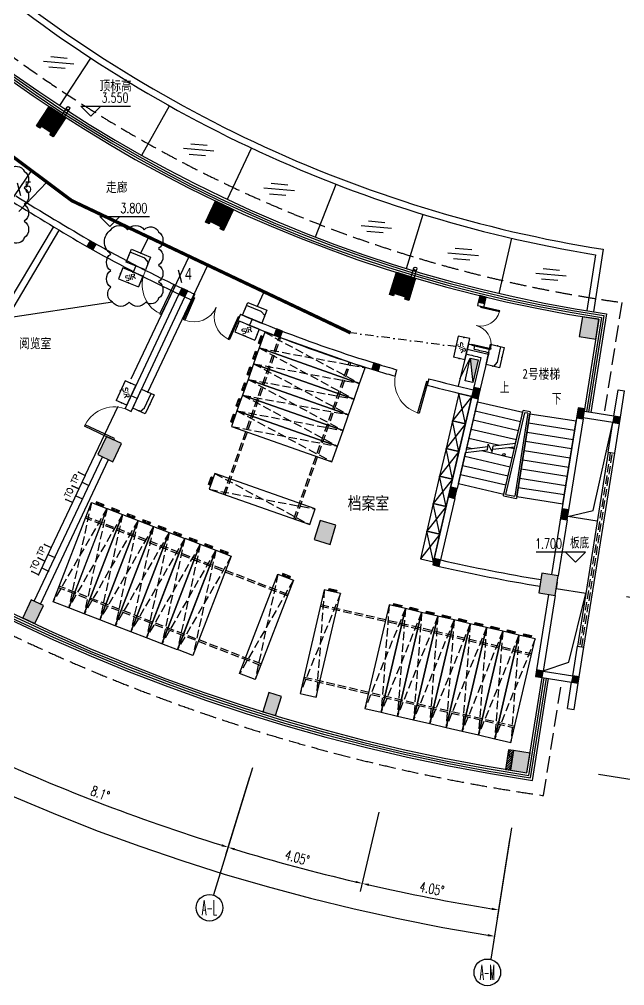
# Model space of a CAD drawing. Extents: x 13680 to 1640314, y -473492 to 65390.
# Drawn here: x 1325503 to 1343678, y -448033 to -418994 of the extents above; entities that cross this region are included whole.
import ezdxf
from ezdxf.enums import TextEntityAlignment as Align

# ---------------------------------------------------------------- set-up
doc = ezdxf.new("R2010")
doc.units = 0
doc.header["$LTSCALE"] = 1000
doc.header["$MEASUREMENT"] = 0
doc.linetypes.add('DASH', pattern=[0.35, 0.25, -0.1])
doc.linetypes.add('DASHDOT', pattern=[1, 0.5, -0.25, 0, -0.25])
for name, color, linetype in [('0-桥架', 120, 'Continuous'), ('AXIS', 1, 'Continuous'), ('AXIS_TEXT', 7, 'Continuous'), ('COLUMN', 255, 'Continuous'), ('DIM-照明', 3, 'Continuous'), ('DIM_ELEV', 3, 'Continuous'), ('DIM_IDEN', 8, 'Continuous'), ('DIM_SYMB', 3, 'Continuous'), ('DM', 1, 'Continuous'), ('DOOR_FIRE', 4, 'Continuous'), ('EQUIP-通讯', 6, 'Continuous'), ('HATCH', 8, 'Continuous'), ('LINE', 123, 'Continuous'), ('PUB_HATCH', 8, 'Continuous'), ('PUB_TEXT', 7, 'Continuous'), ('S-提资20140812', 6, 'Continuous'), ('S-消防器材提资', 2, 'Continuous'), ('STAIR', 2, 'Continuous'), ('TEL_TEXT', 7, 'Continuous'), ('VPIPE-雨水', 4, 'DASH'), ('WALL', 255, 'Continuous'), ('WINDOW', 2, 'Continuous'), ('WINDOW_GROUND', 21, 'Continuous'), ('WIRE-照明', 120, 'Continuous'), ('室外建筑', 8, 'Continuous'), ('装修家具', 8, 'Continuous')]:
    doc.layers.add(name, color=color, linetype=linetype)
doc.styles.add('_HZTXT', font='txt.shx', dxfattribs={"width": 0.8, "bigfont": 'HZTXT.shx'})
doc.styles.add('_TCH_AXIS', font='COMPLEX', dxfattribs={"bigfont": 'GBCBIG'})
doc.styles.add('_TCH_DIM', font='SIMPLEX', dxfattribs={"bigfont": 'GBCBIG'})
doc.styles.add('_TCH_DIM_T3', font='SIMPLEX', dxfattribs={"width": 0.705882, "bigfont": 'GBCBIG'})
doc.styles.add('_TEL_DIM', font='SIMPLEX', dxfattribs={"width": 0.8, "height": 3.5, "bigfont": 'HZTXT'})
doc.styles.get("Standard").update_dxf_attribs({"font": 'haiwenrs.shx', "bigfont": 'hztxt.shx'})
doc.styles.add('宋体', font='', dxfattribs={"width": 0.8})
doc.styles.get('宋体').set_extended_font_data('SimSun')
doc.dimstyles.new('_TCH_ARCH&&100', dxfattribs={"dimtxt": 297.5, "dimasz": 100, "dimexe": 250, "dimexo": 300, "dimgap": 126.25, "dimtad": 1, "dimdec": 0, "dimzin": 0, "dimdsep": 46, "dimtxsty": '_TCH_DIM_T3', "dimblk": 'ARCHTICK', "dimcen": 0.09, "dimclrt": 7, "dimazin": 2, "dimtfac": 1, "dimtdec": 0, "dimtix": 1, "dimtmove": 2, "dimatfit": 3, "dimfxl": 1, "dimtolj": 1, "dimtzin": 0, "dimarcsym": 0})
doc.dimstyles.new('_TCH_ARROW&&100', dxfattribs={"dimtxt": 297.5, "dimasz": 200, "dimexe": 250, "dimexo": 300, "dimgap": 126.25, "dimtad": 1, "dimdec": 0, "dimzin": 0, "dimdsep": 46, "dimtxsty": '_TCH_DIM_T3', "dimcen": 0.09, "dimclrt": 7, "dimazin": 2, "dimtfac": 1, "dimtdec": 0, "dimtix": 1, "dimtmove": 2, "dimatfit": 3, "dimfxl": 1, "dimtolj": 1, "dimtzin": 0, "dimarcsym": 0})

# ---------------------------------------------------------------- blocks, each defined once
blk = doc.blocks.new('xfx-gz')
at = {"layer": 'S-消防器材提资'}
blk.add_hatch(color=8, dxfattribs=at).paths.add_polyline_path([(0, 240), (0, 0), (700, 0)])
at = {"layer": 'S-消防器材提资', "color": 8}
for p, q in [((678, 408), (0, 240)), ((0, 240), (700, 0))]:
    blk.add_line(p, q, dxfattribs=at)
blk.add_lwpolyline([(700, 0), (700, 240), (0, 240), (0, 0)], close=True, dxfattribs=at)
blk = doc.blocks.new('yg')
at = {"layer": 'VPIPE-雨水', "linetype": 'Continuous'}
for centre in [(418898, 264434), (429470, 259511), (432554, 245591)]:
    blk.add_circle(centre, 50, dxfattribs=at)
blk = doc.blocks.new('$DorLib2D$00000002')
for p, q in [((-0.5, 0), (-0.5, 0.4875)), ((-0.475, 0.4875), (-0.5, 0.4875)), ((-0.475, 0), (-0.475, 0.4875)), ((0.475, 0), (0.475, 0.4875)), ((0.475, 0.4875), (0.5, 0.4875)), ((0.5, 0), (0.5, 0.4875)), ((-0.5, 0), (-0.475, 0)), ((0.5, 0), (0.475, 0))]:
    blk.add_line(p, q)
at = {"lineweight": 13}
for centre, start, end in [((-0.4875, 0), 0, 88.53072), ((0.4875, 0), 91.46928, 180)]:
    blk.add_arc(centre, 0.4875, start, end, dxfattribs=at)
blk = doc.blocks.new('$DorLib2D$00000001')
for p, q in [((0.45, 0.975), (0.5, 0.975)), ((0.45, 0), (0.45, 0.975)), ((0.5, 0), (0.5, 0.975)), ((0.5, 0), (0.45, 0))]:
    blk.add_line(p, q)
at = {"lineweight": 13}
blk.add_arc((0.475, 0), 0.975, 91.4693, 180, dxfattribs=at)
blk = doc.blocks.new('*D321')
at = {"layer": 'AXIS', "color": 0, "lineweight": -2, "transparency": 16777216}
for p, q in [((1315899, -455039), (1314856, -457256)), ((1323381, -457934), (1322661, -460276))]:
    blk.add_line(p, q, dxfattribs=at)
blk.add_arc((1340083, -403645), 59000, 244.99422, 252.70578, dxfattribs=at)
at = {"layer": 'AXIS', "color": 0, "transparency": 16777216}
for points in [[(1315129, -457145), (1315157, -457085), (1314962, -457030)], [(1322553, -459946), (1322534, -460010), (1322735, -460037)]]:
    blk.add_solid(points, dxfattribs=at)
at = {"layer": 'Defpoints', "color": 0, "transparency": 16777216}
for p in [(1340083, -403645), (1316026, -454768), (1323470, -457648), (1317505, -458154)]:
    blk.add_point(p, dxfattribs=at)
at = {"layer": 'AXIS', "color": 7, "transparency": 16777216, "insert": (1318894, -458415), "char_height": 297.5, "attachment_point": 5, "rotation": 338.85, "style": '_TCH_DIM_T3'}
blk.add_mtext('\\A1;8.1°', dxfattribs=at)
blk = doc.blocks.new('*D322')
at = {"layer": 'AXIS', "color": 0, "lineweight": -2, "transparency": 16777216}
for p, q in [((1323381, -457934), (1322661, -460276)), ((1327257, -458978), (1326704, -461365))]:
    blk.add_line(p, q, dxfattribs=at)
blk.add_arc((1340083, -403645), 59000, 253.09422, 256.75577, dxfattribs=at)
at = {"layer": 'AXIS', "color": 0, "transparency": 16777216}
for points in [[(1322916, -460127), (1322936, -460064), (1322735, -460037)], [(1326573, -461044), (1326558, -461109), (1326761, -461122)]]:
    blk.add_solid(points, dxfattribs=at)
at = {"layer": 'Defpoints', "color": 0, "transparency": 16777216}
for p in [(1340083, -403645), (1323470, -457648), (1327325, -458686), (1324068, -460430)]:
    blk.add_point(p, dxfattribs=at)
at = {"layer": 'AXIS', "color": 7, "transparency": 16777216, "insert": (1324810, -460349), "char_height": 297.5, "attachment_point": 5, "rotation": 344.925, "style": '_TCH_DIM_T3'}
blk.add_mtext('\\A1;4.05°', dxfattribs=at)
blk = doc.blocks.new('*D323')
at = {"layer": 'AXIS', "color": 0, "lineweight": -2, "transparency": 16777216}
for p, q in [((1327257, -458978), (1326704, -461365)), ((1331197, -459746), (1330814, -462166))]:
    blk.add_line(p, q, dxfattribs=at)
blk.add_arc((1340083, -403645), 59000, 257.14422, 260.80566, dxfattribs=at)
at = {"layer": 'AXIS', "color": 0, "transparency": 16777216}
for points in [[(1326948, -461199), (1326963, -461134), (1326761, -461122)], [(1330661, -461854), (1330650, -461920), (1330853, -461919)]]:
    blk.add_solid(points, dxfattribs=at)
at = {"layer": 'Defpoints', "color": 0, "transparency": 16777216}
for p in [(1340083, -403645), (1327325, -458686), (1331244, -459450), (1328118, -461419)]:
    blk.add_point(p, dxfattribs=at)
at = {"layer": 'AXIS', "color": 7, "transparency": 16777216, "insert": (1328852, -461286), "char_height": 297.5, "attachment_point": 5, "rotation": 348.9749, "style": '_TCH_DIM_T3'}
blk.add_mtext('\\A1;4.05°', dxfattribs=at)
blk = doc.blocks.new('*D324')
at = {"layer": 'AXIS', "color": 0, "lineweight": -2, "transparency": 16777216}
for p, q in [((1283283, -403645), (1280033, -403645)), ((1331197, -459746), (1330689, -462956))]:
    blk.add_line(p, q, dxfattribs=at)
blk.add_arc((1340083, -403645), 59800, 180.19165, 260.80826, dxfattribs=at)
at = {"layer": 'AXIS', "color": 0, "transparency": 16777216}
for points in [[(1280250, -403845), (1280317, -403845), (1280283, -403645)], [(1330536, -462645), (1330525, -462710), (1330728, -462709)]]:
    blk.add_solid(points, dxfattribs=at)
at = {"layer": 'Defpoints', "color": 0, "transparency": 16777216}
for p in [(1283583, -403645), (1340083, -403645), (1286801, -430794), (1331244, -459450)]:
    blk.add_point(p, dxfattribs=at)
at = {"layer": 'AXIS', "color": 7, "transparency": 16777216, "insert": (1294820, -442304), "char_height": 297.5, "attachment_point": 5, "rotation": 310.5, "style": '_TCH_DIM_T3'}
blk.add_mtext('\\A1;81°', dxfattribs=at)
blk = doc.blocks.new('_ArchTick')
at = {"color": 0, "linetype": 'ByBlock', "const_width": 0.4}
blk.add_lwpolyline([(-0.5, -0.5), (0.5, 0.5)], dxfattribs=at)
blk = doc.blocks.new('*D341')
at = {"layer": 'AXIS', "color": 0, "lineweight": -2, "transparency": 16777216}
for p, q in [((1334701, -452505), (1338109, -453045)), ((1337017, -458339), (1337862, -453005)), ((1333856, -457838), (1337264, -458378))]:
    blk.add_line(p, q, dxfattribs=at)
at = {"layer": 'Defpoints', "color": 0, "transparency": 16777216}
for p in [(1334405, -452458), (1337862, -453005), (1333560, -457791)]:
    blk.add_point(p, dxfattribs=at)
at = {"layer": 'AXIS', "color": 0, "lineweight": -2, "transparency": 16777216, "xscale": 100, "yscale": 100, "zscale": 100}
for p, rotation in [((1337862, -453005), 80.99988415222704), ((1337017, -458339), 260.999884152227)]:
    blk.add_blockref('_ArchTick', p, dxfattribs=dict(at, rotation=rotation))
at = {"layer": 'AXIS', "color": 7, "transparency": 16777216, "insert": (1337168, -455629), "char_height": 297.5, "attachment_point": 5, "rotation": 80.9999, "style": '_TCH_DIM_T3'}
blk.add_mtext('\\A1;5400', dxfattribs=at)
blk = doc.blocks.new('*D342')
at = {"layer": 'AXIS', "color": 0, "lineweight": -2, "transparency": 16777216}
for p, q in [((1335921, -444801), (1339329, -445341)), ((1337862, -453005), (1339082, -445301)), ((1334701, -452505), (1338109, -453045))]:
    blk.add_line(p, q, dxfattribs=at)
at = {"layer": 'Defpoints', "color": 0, "transparency": 16777216}
for p in [(1335625, -444754), (1339082, -445301), (1334405, -452458)]:
    blk.add_point(p, dxfattribs=at)
at = {"layer": 'AXIS', "color": 0, "lineweight": -2, "transparency": 16777216, "xscale": 100, "yscale": 100, "zscale": 100}
for p, rotation in [((1339082, -445301), 80.99988415222906), ((1337862, -453005), 260.9998841522291)]:
    blk.add_blockref('_ArchTick', p, dxfattribs=dict(at, rotation=rotation))
at = {"layer": 'AXIS', "color": 7, "transparency": 16777216, "insert": (1338200, -449110), "char_height": 297.5, "attachment_point": 5, "rotation": 80.9999, "style": '_TCH_DIM_T3'}
blk.add_mtext('\\A1;7800', dxfattribs=at)
blk = doc.blocks.new('*D344')
at = {"layer": 'AXIS', "color": 0, "lineweight": -2, "transparency": 16777216}
for p, q in [((1336923, -438480), (1341120, -439145)), ((1337807, -458464), (1340873, -439105)), ((1333856, -457838), (1338054, -458503))]:
    blk.add_line(p, q, dxfattribs=at)
at = {"layer": 'Defpoints', "color": 0, "transparency": 16777216}
for p in [(1336626, -438433), (1340873, -439105), (1333560, -457791)]:
    blk.add_point(p, dxfattribs=at)
at = {"layer": 'AXIS', "color": 0, "lineweight": -2, "transparency": 16777216, "xscale": 100, "yscale": 100, "zscale": 100}
for p, rotation in [((1340873, -439105), 80.9998841522272), ((1337807, -458464), 260.9998841522272)]:
    blk.add_blockref('_ArchTick', p, dxfattribs=dict(at, rotation=rotation))
at = {"layer": 'AXIS', "color": 7, "transparency": 16777216, "insert": (1339069, -448742), "char_height": 297.5, "attachment_point": 5, "rotation": 80.9999, "style": '_TCH_DIM_T3'}
blk.add_mtext('\\A1;19600', dxfattribs=at)
blk = doc.blocks.new('A$C746E4A17')
at = {"layer": 'WALL'}
h = blk.add_hatch(dxfattribs=at)
h.set_pattern_fill('ANSI31', color=8, scale=15)
h.set_pattern_definition([(45, (0, 0), (-16.83798, 16.83798), [])])
h.paths.add_polyline_path([(7582, -7466), (7582, -6866), (6952, -6866), (6952, -6986), (6952, -7346), (6952, -7466)])
h.paths.add_polyline_path([(7956, -1587), (8040, -993), (7417, -904), (7400, -1023), (7349, -1379), (7332, -1498)])
h.paths.add_polyline_path([(8450, -15501), (8576, -16088), (7892, -16235), (7867, -16118), (7935, -16103), (7859, -15751), (7791, -15766), (7766, -15649)])
h.paths.add_polyline_path([(12385, -26364), (12670, -26892), (12054, -27224), (11997, -27119), (12058, -27085), (11887, -26769), (11826, -26802), (11769, -26696)])
h.paths.add_polyline_path([(7664, -9712), (7707, -10310), (7008, -10360), (7000, -10240), (7070, -10235), (7044, -9876), (6974, -9881), (6966, -9762)])
h.paths.add_polyline_path([(10015, -21024), (10223, -21587), (9566, -21830), (9525, -21717), (9590, -21693), (9466, -21355), (9400, -21379), (9359, -21267)])
h.paths.add_polyline_path([(10030, 6841), (10238, 7404), (9581, 7646), (9539, 7533), (9605, 7509), (9480, 7171), (9415, 7196), (9373, 7083)])
h.paths.add_polyline_path([(15454, 17042), (15811, 17524), (15247, 17940), (15176, 17844), (15232, 17802), (15019, 17512), (14962, 17554), (14891, 17457)])
h.paths.add_polyline_path([(8437, 1220), (8564, 1806), (7879, 1954), (7854, 1836), (7922, 1822), (7847, 1470), (7778, 1484), (7753, 1367)])
h.paths.add_polyline_path([(12357, 12089), (12642, 12617), (12026, 12949), (11969, 12844), (12030, 12810), (11859, 12494), (11798, 12527), (11741, 12421)])
at = {"layer": 'WALL', "color": 2}
for points in [[(8450, -15501), (8576, -16088), (7892, -16235), (7867, -16118), (7935, -16103), (7859, -15751), (7791, -15766), (7766, -15649), (8450, -15501)], [(10015, -21024), (10223, -21587), (9566, -21830), (9525, -21717), (9590, -21693), (9466, -21355), (9400, -21379), (9359, -21267), (10015, -21024)], [(12385, -26364), (12670, -26892), (12054, -27224), (11997, -27119), (12058, -27085), (11887, -26769), (11826, -26802), (11769, -26696), (12385, -26364)]]:
    blk.add_lwpolyline(points, dxfattribs=at)
blk = doc.blocks.new('A$C09B1506B')
at = {"layer": '装修家具', "color": 8, "linetype": 'DASH'}
for p, q in [((1071, 651), (571, -2549)), ((571, 651), (1071, -2549))]:
    blk.add_line(p, q, dxfattribs=at)
at = {"layer": '装修家具', "color": 8, "linetype": 'ByBlock'}
for p, q in [((702, 721), (702, 681)), ((703, 721), (703, 681)), ((706, 721), (706, 681)), ((709, 721), (709, 681)), ((715, 721), (715, 681)), ((723, 721), (723, 681)), ((739, 721), (739, 681)), ((757, 721), (757, 681)), ((783, 721), (783, 681)), ((858, 721), (858, 681)), ((885, 721), (885, 681)), ((902, 721), (902, 681)), ((918, 721), (918, 681)), ((926, 721), (926, 681)), ((932, 721), (932, 681)), ((936, 721), (936, 681)), ((938, 721), (938, 681)), ((940, 721), (940, 681))]:
    blk.add_line(p, q, dxfattribs=at)
at = {"layer": '装修家具', "color": 4, "linetype": 'ByBlock'}
for p, q in [((806, 681), (806, 651)), ((836, 681), (836, 651))]:
    blk.add_line(p, q, dxfattribs=at)
for points in [[(1071, 651), (571, 651), (571, -2549), (1071, -2549)], [(941, 681), (701, 681), (701, 721), (941, 721)]]:
    blk.add_lwpolyline(points, close=True, dxfattribs=at)
blk = doc.blocks.new('A$C44F7551D')
at = {"layer": '装修家具', "color": 8}
for p, q in [((0, 400), (850, 0)), ((850, 400), (0, 0))]:
    blk.add_line(p, q, dxfattribs=at)
blk.add_lwpolyline([(0, 400), (0, 0), (850, 0), (850, 400)], close=True, dxfattribs=at)
blk = doc.blocks.new('*D424')
at = {"layer": 'AXIS', "color": 0, "lineweight": -2, "transparency": 16777216}
for p, q in [((1356877, -403645), (1353627, -403645)), ((1404792, -459746), (1404283, -462956))]:
    blk.add_line(p, q, dxfattribs=at)
blk.add_arc((1413677, -403645), 59800, 180.19165, 260.80826, dxfattribs=at)
at = {"layer": 'AXIS', "color": 0, "transparency": 16777216}
for points in [[(1353844, -403845), (1353911, -403845), (1353877, -403645)], [(1404130, -462645), (1404120, -462710), (1404322, -462709)]]:
    blk.add_solid(points, dxfattribs=at)
at = {"layer": 'Defpoints', "color": 0, "transparency": 16777216}
for p in [(1357177, -403645), (1413677, -403645), (1360395, -430794), (1404839, -459450)]:
    blk.add_point(p, dxfattribs=at)
at = {"layer": 'AXIS', "color": 7, "transparency": 16777216, "insert": (1368414, -442304), "char_height": 297.5, "attachment_point": 5, "rotation": 310.5, "style": '_TCH_DIM_T3'}
blk.add_mtext('\\A1;81°', dxfattribs=at)
blk = doc.blocks.new('$equip$00001847')
for p, q in [((-0.5, 0.499), (-0.5, 0.999)), ((0.5, 0.999), (0.5, 0.499)), ((0.5, 0.499), (-0.5, 0.499)), ((0, 0.5), (0, 0))]:
    blk.add_line(p, q)
for p in [(-0.5, 0.999), (0.5, 0.999), (-0.5, 0.499), (0, 0), (0.5, 0.499)]:
    blk.add_point(p)
at = {"color": 7, "style": '_TEL_DIM'}
blk.add_attdef('$TEXT$', text='', height=0.4, dxfattribs=at).set_placement((0, 0.999), align=Align.MIDDLE_CENTER)
at = {"color": 7, "style": '_TEL_DIM', "flags": 1}
blk.add_attdef('A', text='', height=0.00002, dxfattribs=at).set_placement((0, 0), align=Align.MIDDLE_CENTER)
blk = doc.blocks.new('$equip$00001867')
for p, q in [((-0.5, 0.499), (-0.5, 0.999)), ((0.5, 0.999), (0.5, 0.499)), ((0.5, 0.499), (-0.5, 0.499)), ((0, 0.5), (0, 0))]:
    blk.add_line(p, q)
for p in [(-0.5, 0.999), (0.5, 0.999), (-0.5, 0.499), (0, 0), (0.5, 0.499)]:
    blk.add_point(p)
at = {"color": 7, "style": '_TEL_DIM'}
blk.add_attdef('$TEXT$', text='', height=0.4, dxfattribs=at).set_placement((0, 0.999), align=Align.MIDDLE_CENTER)
at = {"color": 7, "style": '_TEL_DIM', "flags": 1}
blk.add_attdef('A', text='', height=0.00002, dxfattribs=at).set_placement((0, 0), align=Align.MIDDLE_CENTER)
blk = doc.blocks.new('$equip$00001876')
at = {"color": 0, "linetype": 'Continuous'}
blk.add_lwpolyline([(-0.625, 0.415), (0.625, 0.415), (0.625, -0.415), (-0.625, -0.415)], close=True, dxfattribs=at)
blk.add_lwpolyline([(0.625, 0.075), (0.325, 0.215), (-0.625, 0.215)], dxfattribs=at)
for p in [(-0.625, 0), (0, 0.415), (0.625, 0), (0, -0.415)]:
    blk.add_point(p)
at = {"layer": 'TEL_TEXT', "style": '_TEL_DIM', "flags": 1}
blk.add_attdef('A', text='', height=0.00002, dxfattribs=at).set_placement((0, 0), align=Align.MIDDLE_CENTER)
blk = doc.blocks.new('$equip$00001889')
for p, q in [((-0.65, 0.35), (-0.65, -0.35)), ((0.65, 0.35), (-0.65, 0.35)), ((0.65, 0.35), (0.65, -0.35)), ((-0.65, -0.35), (0.65, -0.35))]:
    blk.add_line(p, q)
for p in [(-0.65, 0), (0, 0.35), (0.65, 0), (0, -0.35)]:
    blk.add_point(p)
at = {"color": 7, "style": '_TEL_DIM'}
blk.add_attdef('$TEXT$', text='', height=0.3, dxfattribs=at).set_placement((-0.02, -0.003), align=Align.MIDDLE_CENTER)
at = {"color": 7, "style": '_TEL_DIM', "flags": 1}
blk.add_attdef('A', text='', height=0.00002, dxfattribs=at).set_placement((0, 0), align=Align.MIDDLE_CENTER)
blk = doc.blocks.new('$TelecSys$00000095')
blk.add_line((0.4, 0.4), (-0.4, -0.4))
at = {"width": 0.8}
blk.add_attdef('N', text='', height=1, dxfattribs=at).set_placement((-0.017, 1.056), align=Align.MIDDLE)
blk = doc.blocks.new('2FX')
at = {"layer": 'PUB_HATCH'}
for points in [[(1317077.3, -438305.1), (1317411.6, -438524.7), (1317741, -438023.2), (1317406.7, -437803.6)], [(1322190.4, -441201), (1322552.3, -441371.3), (1322807.8, -440828.4), (1322445.9, -440658.1)], [(1327660.5, -443347.5), (1328042.9, -443465.1), (1328219.3, -442891.6), (1327837, -442774)], [(1333773.6, -444764.4), (1333867.5, -444171.8), (1333373.6, -444093.6), (1333279.8, -444686.2)], [(1330241.3, -446556.1), (1330309, -446263.9), (1330114.2, -446218.7), (1330046.4, -446510.9)], [(1333395.4, -447159.9), (1333442.4, -446863.6), (1333244.8, -446832.3), (1333197.9, -447128.6)], [(1318824.1, -448237.3), (1319276.5, -448450.2), (1319532, -447907.3), (1319079.5, -447694.4)], [(1329547.3, -449551.7), (1329615, -449259.4), (1329420.2, -449214.3), (1329352.5, -449506.5)], [(1332914.5, -450196.6), (1332961.5, -449900.3), (1332763.9, -449869), (1332717, -450165.3)], [(1325319.2, -450788), (1325797.1, -450935), (1325973.6, -450361.5), (1325495.7, -450214.5)], [(1332553.4, -452468.4), (1332647.3, -451875.8), (1332153.4, -451797.6), (1332059.6, -452390.2)], [(1316570.1, -453144.7), (1316932, -453315), (1317187.5, -452772.1), (1316825.6, -452601.8)], [(1323779.2, -455964), (1324161.5, -456081.6), (1324337.9, -455508.1), (1323955.6, -455390.5)], [(1331708.7, -457801.9), (1331802.5, -457209.3), (1331308.7, -457131.1), (1331214.8, -457723.7)]]:
    blk.add_hatch(color=256, dxfattribs=at).paths.add_polyline_path(points)
at = {"layer": 'PUB_HATCH', "linetype": 'ByBlock'}
for points in [[(1318671.9, -442084.3), (1318769.7, -441909.8), (1318595.1, -441812.1), (1318497.4, -441986.6)], [(1321259, -443415.1), (1321440, -443500.3), (1321525.1, -443319.3), (1321344.2, -443234.2)], [(1330439.8, -443698.7), (1330485, -443503.9), (1330290.2, -443458.7), (1330245, -443653.5)], [(1324114.3, -444645.1), (1324300.8, -444717.3), (1324373, -444530.8), (1324186.5, -444458.6)], [(1327050.4, -445670.8), (1327241.6, -445729.6), (1327300.4, -445538.5), (1327109.2, -445479.6)], [(1334484, -447306.1), (1334515.2, -447108.5), (1334317.7, -447077.2), (1334286.4, -447274.8)], [(1328876.9, -451552.1), (1329071.8, -451597.2), (1329116.9, -451402.4), (1328922.1, -451357.2)], [(1332162.2, -454937.6), (1332193.5, -454740.1), (1331996, -454708.8), (1331964.7, -454906.3)], [(1333247.8, -455109.6), (1333279.1, -454912), (1333081.6, -454880.7), (1333050.3, -455078.3)]]:
    blk.add_hatch(color=256, dxfattribs=at).paths.add_polyline_path(points)
at = {"layer": 'WALL'}
h = blk.add_hatch(dxfattribs=at)
h.set_pattern_fill('ANSI31', color=8, scale=30)
h.set_pattern_definition([(45, (1166685.42, -462690.74), (-33.67596, 33.67596), [])])
h.paths.add_polyline_path([(1331213, -457722.2), (1331306.8, -457130.4), (1331158.6, -457106.9), (1331064.9, -457698.7)])
at = {"layer": 'AXIS'}
for p, q in [((1323469.7, -457647.6), (1322293.5, -461470.8)), ((1331244.3, -459449.7), (1330618.5, -463400.4))]:
    blk.add_line(p, q, dxfattribs=at)
for centre in [(1322175.9, -461853.1), (1330518.1, -463795.5)]:
    blk.add_circle(centre, 400, dxfattribs=at)
at = {"layer": 'COLUMN'}
for p, q in [((1317406.7, -437803.6), (1317077.3, -438305.1)), ((1317741, -438023.2), (1317406.7, -437803.6)), ((1317411.6, -438524.7), (1317741, -438023.2)), ((1317077.3, -438305.1), (1317411.6, -438524.7)), ((1322445.9, -440658.1), (1322190.4, -441201)), ((1322807.8, -440828.4), (1322445.9, -440658.1)), ((1322552.3, -441371.3), (1322807.8, -440828.4)), ((1322190.4, -441201), (1322552.3, -441371.3)), ((1327837, -442774), (1327660.5, -443347.5)), ((1328219.3, -442891.6), (1327837, -442774)), ((1328042.9, -443465.1), (1328219.3, -442891.6)), ((1327660.5, -443347.5), (1328042.9, -443465.1)), ((1333373.6, -444093.6), (1333279.8, -444686.2)), ((1333867.5, -444171.8), (1333373.6, -444093.6)), ((1333773.6, -444764.4), (1333867.5, -444171.8)), ((1333279.8, -444686.2), (1333773.6, -444764.4)), ((1319079.5, -447694.4), (1318824.1, -448237.3)), ((1319532, -447907.3), (1319079.5, -447694.4)), ((1319276.5, -448450.2), (1319532, -447907.3)), ((1318824.1, -448237.3), (1319276.5, -448450.2)), ((1333820, -450233.4), (1332931.8, -450092.9)), ((1325495.7, -450214.5), (1325319.2, -450788)), ((1325973.6, -450361.5), (1325495.7, -450214.5)), ((1325797.1, -450935), (1325973.6, -450361.5)), ((1325319.2, -450788), (1325797.1, -450935)), ((1332153.4, -451797.6), (1332059.6, -452390.2)), ((1332647.3, -451875.8), (1332153.4, -451797.6)), ((1332553.4, -452468.4), (1332647.3, -451875.8)), ((1332059.6, -452390.2), (1332553.4, -452468.4)), ((1333472.5, -452411.5), (1332584.3, -452270.8)), ((1316825.6, -452601.8), (1316570.1, -453144.7)), ((1317187.5, -452772.1), (1316825.6, -452601.8)), ((1316932, -453315), (1317187.5, -452772.1)), ((1316570.1, -453144.7), (1316932, -453315)), ((1323955.6, -455390.5), (1323779.2, -455964)), ((1324337.9, -455508.1), (1323955.6, -455390.5)), ((1324161.5, -456081.6), (1324337.9, -455508.1)), ((1323779.2, -455964), (1324161.5, -456081.6)), ((1331308.7, -457131.1), (1331214.8, -457723.7)), ((1331802.5, -457209.3), (1331308.7, -457131.1)), ((1331708.7, -457801.9), (1331802.5, -457209.3)), ((1331214.8, -457723.7), (1331708.7, -457801.9))]:
    blk.add_line(p, q, dxfattribs=at)
at = {"layer": 'COLUMN', "linetype": 'ByBlock'}
for p, q in [((1318595.1, -441812.1), (1318497.4, -441986.6)), ((1318769.7, -441909.8), (1318595.1, -441812.1)), ((1318671.9, -442084.3), (1318769.7, -441909.8)), ((1318497.4, -441986.6), (1318671.9, -442084.3)), ((1321344.2, -443234.2), (1321259, -443415.1)), ((1321259, -443415.1), (1321440, -443500.3)), ((1321525.1, -443319.3), (1321344.2, -443234.2)), ((1321440, -443500.3), (1321525.1, -443319.3)), ((1330290.2, -443458.7), (1330245, -443653.5)), ((1330245, -443653.5), (1330439.8, -443698.7)), ((1330485, -443503.9), (1330290.2, -443458.7)), ((1330439.8, -443698.7), (1330485, -443503.9)), ((1324186.5, -444458.6), (1324114.3, -444645.1)), ((1324373, -444530.8), (1324186.5, -444458.6)), ((1324300.8, -444717.3), (1324373, -444530.8)), ((1324114.3, -444645.1), (1324300.8, -444717.3)), ((1327109.2, -445479.6), (1327050.4, -445670.8)), ((1327050.4, -445670.8), (1327241.6, -445729.6)), ((1327300.4, -445538.5), (1327109.2, -445479.6)), ((1327241.6, -445729.6), (1327300.4, -445538.5)), ((1334317.7, -447077.2), (1334286.4, -447274.8)), ((1334515.2, -447108.5), (1334317.7, -447077.2)), ((1334484, -447306.1), (1334515.2, -447108.5)), ((1334286.4, -447274.8), (1334484, -447306.1)), ((1328922.1, -451357.2), (1328876.9, -451552.1)), ((1329116.9, -451402.4), (1328922.1, -451357.2)), ((1329071.8, -451597.2), (1329116.9, -451402.4)), ((1328876.9, -451552.1), (1329071.8, -451597.2)), ((1331996, -454708.8), (1331964.7, -454906.3)), ((1332193.5, -454740.1), (1331996, -454708.8)), ((1332162.2, -454937.6), (1332193.5, -454740.1)), ((1331964.7, -454906.3), (1332162.2, -454937.6)), ((1333081.6, -454880.7), (1333050.3, -455078.3)), ((1333279.1, -454912), (1333081.6, -454880.7)), ((1333247.8, -455109.6), (1333279.1, -454912)), ((1333050.3, -455078.3), (1333247.8, -455109.6))]:
    blk.add_line(p, q, dxfattribs=at)
at = {"layer": 'DIM_ELEV'}
for p, q in [((1318617, -438064.5), (1318317, -437764.5)), ((1318317, -437764.5), (1319804, -437764.5)), ((1318617, -438064.5), (1318917, -437764.5)), ((1319182.8, -441382.2), (1318882.8, -441082.2)), ((1318882.8, -441082.2), (1320369.8, -441082.2)), ((1319182.8, -441382.2), (1319482.8, -441082.2)), ((1333469.2, -451164.4), (1331982.1, -451164.4)), ((1333169.2, -451464.4), (1332869.2, -451164.4)), ((1333169.2, -451464.4), (1333469.2, -451164.4))]:
    blk.add_line(p, q, dxfattribs=at)
at = {"layer": 'DIM_IDEN', "linetype": 'ByBlock'}
blk.add_circle((1331015.1, -448237.5), 37.2, dxfattribs=at)
at = {"layer": 'DIM_SYMB'}
for points in [[(1321663.5, -439806.5, 0, 0, 0), (1321048.5, -439490.9, 80, 0, 0), (1320781.6, -439354, 0, 0, 0)], [(1325552.2, -441571.9, 0, 0, 0), (1325982.9, -441748.3, 80, 0, 0), (1326260.5, -441861.9, 0, 0, 0)], [(1332488, -443525.7, 0, 0, 0), (1331878.2, -443411.6, 80, 0, 0), (1331583.3, -443356.4, 0, 0, 0)], [(1330984.9, -446443.3, 0, 0, 0), (1330900.3, -446808, 0, 0, 0), (1330778.4, -447334.1, 80, 0, 0), (1330710.7, -447626.3, 0, 0, 0)], [(1332542.4, -446784.1, 0, 0, 0), (1331932.1, -450638.2, 0, 0, 0), (1330180.5, -450286.3, 0, 0, 0), (1330460.3, -449025.9, 80, 0, 0), (1330525.3, -448733.1, 0, 0, 0)]]:
    blk.add_lwpolyline(points, format="xyseb", dxfattribs=at)
at = {"layer": 'DM', "color": 6, "linetype": 'ByBlock'}
for p, q in [((1317888.9, -437802.8), (1317719.8, -438065.7)), ((1317803.5, -438119.6), (1317972.8, -437856.8)), ((1328304.4, -442635.8), (1328213.3, -442934.9)), ((1328308.6, -442964), (1328399.8, -442665))]:
    blk.add_line(p, q, dxfattribs=at)
for centre in [(1317930.9, -437829.9), (1317759.4, -438096.2), (1328352.2, -442650.4), (1328259.7, -442953.4)]:
    blk.add_circle(centre, 50, dxfattribs=at)
at = {"layer": 'LINE', "linetype": 'DASH', "ltscale": 2}
for p, q in [((1334554.5, -443665.1), (1334021.5, -447029.7)), ((1332207.3, -458482.5), (1332754, -455031.3))]:
    blk.add_line(p, q, dxfattribs=at)
at = {"layer": 'LINE'}
for points in [[(1323812.5, -440223.8), (1324725.7, -440303.7)], [(1324032.4, -440084), (1324525.7, -440130.6)], [(1323979.1, -440396.9), (1324472.4, -440436.9)], [(1326730.9, -441354.4), (1327644.1, -441434.4)], [(1326950.8, -441214.6), (1327444.1, -441261.2)], [(1326897.5, -441527.6), (1327390.8, -441567.5)], [(1332140.9, -442956.1), (1332634.1, -442996.1)]]:
    blk.add_lwpolyline(points, dxfattribs=at)
at = {"layer": 'LINE', "linetype": 'DASH', "ltscale": 2}
for radius, start, end in [(55400, 179.17262, 261.82632), (40400, 178.86539, 262.13356)]:
    blk.add_arc((1340083.8, -403645.3), radius, start, end, dxfattribs=at)
at = {"layer": 'STAIR'}
for p, q in [((1329889, -448071.2), (1330218.4, -446650)), ((1330218.4, -446650), (1331582.3, -446966.1)), ((1330155.2, -446922.7), (1331519.1, -447238.8)), ((1330999.7, -449479.5), (1331595.8, -446907.6)), ((1331072.2, -449432.5), (1331641.2, -446977.6)), ((1331739.3, -446996.7), (1331345.1, -449485.6)), ((1331366.7, -447896.3), (1331582.3, -446966.1)), ((1331807.6, -446948.8), (1331394.7, -449556.4)), ((1331404.1, -449497.1), (1331798.2, -447008.1)), ((1331807.6, -446948.8), (1331595.8, -446907.6)), ((1331739.3, -446996.7), (1331641.2, -446977.6)), ((1331798.2, -447008.1), (1333181, -447227.1)), ((1330028.8, -447468.3), (1331392.6, -447784.4)), ((1330092, -447195.5), (1331455.8, -447511.6)), ((1331754.4, -447284.7), (1333137.2, -447503.7)), ((1332786.8, -449716.1), (1333181, -447227.1)), ((1333697.8, -449921.1), (1334288.8, -447270.2)), ((1329965.5, -447741.1), (1330882.5, -447953.6)), ((1331710.6, -447561.3), (1333093.4, -447780.2)), ((1329889, -448071.2), (1330534.1, -447994.8)), ((1329902.3, -448013.8), (1330061.6, -448050.7)), ((1330519.2, -448097.3), (1330544.8, -447920.7)), ((1330544.8, -447920.7), (1330665.9, -448160.9)), ((1330665.9, -448160.9), (1330692.7, -447976)), ((1330677.8, -448078.5), (1331342.7, -447999.8)), ((1330692.7, -447976), (1331366.7, -447896.3)), ((1331013.3, -449421), (1331342.7, -447999.8)), ((1331170.1, -448020.2), (1331329.4, -448057.2)), ((1331666.9, -447837.8), (1333049.6, -448056.8)), ((1329649.5, -449104.9), (1329865, -448174.7)), ((1329839.1, -448286.6), (1331203, -448602.7)), ((1329865, -448174.7), (1330519.2, -448097.3)), ((1330349.2, -448117.4), (1331266.2, -448329.9)), ((1331623.1, -448114.4), (1333005.8, -448333.3)), ((1329775.9, -448559.4), (1331139.7, -448875.5)), ((1331579.3, -448390.9), (1332962, -448609.9)), ((1329712.7, -448832.1), (1331076.5, -449148.2)), ((1331535.5, -448667.5), (1332918.2, -448886.4)), ((1329649.5, -449104.9), (1331013.3, -449421)), ((1331447.9, -449220.6), (1332830.6, -449439.6)), ((1331491.7, -448944), (1332874.4, -449163)), ((1331000.7, -449479.7), (1331395.7, -449556.7)), ((1331073.2, -449432.7), (1331346.1, -449485.9)), ((1331404.1, -449497.1), (1332786.8, -449716.1)), ((1332931.8, -450092.9), (1333697.8, -449921.1)), ((1332970.1, -454473.3), (1333476.2, -452406.3)), ((1332196.8, -454735), (1332970.1, -454473.3))]:
    blk.add_line(p, q, dxfattribs=at)
at = {"layer": 'WALL', "color": 8, "linetype": 'ByBlock'}
for p, q in [((1317484.9, -441398.4), (1314826.7, -445839.2)), ((1317642.2, -441516.2), (1315016.1, -445950.1)), ((1329883.7, -445212.1), (1329645.4, -446183.3))]:
    blk.add_line(p, q, dxfattribs=at)
at = {"layer": 'WALL'}
for p, q in [((1321259, -443415.1), (1319641, -446853.5)), ((1321654.5, -443599.8), (1321735.2, -443416.8)), ((1319822, -446938.7), (1321440, -443500.3)), ((1330245, -443653.5), (1330221.6, -443754.3)), ((1330416.5, -443799.5), (1330439.8, -443698.7)), ((1330221.6, -443754.3), (1330416.5, -443799.5)), ((1323107.7, -444021.7), (1323027.1, -444204.8)), ((1329950.7, -444923.3), (1329883.7, -445212.1)), ((1330145.5, -444968.5), (1329950.7, -444923.3)), ((1330123.2, -445064.5), (1330145.5, -444968.5)), ((1330322.1, -445317.2), (1330096.3, -446291.4)), ((1330562.1, -445167.6), (1330308, -446263.6)), ((1327746.6, -445880.3), (1327800.5, -445687.7)), ((1328763.5, -445957.1), (1328709.6, -446149.8)), ((1330114.2, -446218.7), (1330046.4, -446510.9)), ((1330309, -446263.9), (1330114.2, -446218.7)), ((1330241.3, -446556.1), (1330309, -446263.9)), ((1334317.3, -447078), (1334442.5, -446287.8)), ((1334442.5, -446287.8), (1334640, -446319.1)), ((1334515, -447108.5), (1334640, -446319.1)), ((1330051.1, -446486.3), (1329385, -449360.1)), ((1330240.3, -446555.9), (1329613.7, -449259.1)), ((1330046.4, -446510.9), (1330241.3, -446556.1)), ((1319641, -446853.5), (1319822, -446938.7)), ((1333244.8, -446832.3), (1333197.9, -447128.6)), ((1333442.4, -446863.6), (1333244.8, -446832.3)), ((1333395.4, -447159.9), (1333442.4, -446863.6)), ((1333231.9, -446906.1), (1332739.2, -450017)), ((1333394.3, -447159.7), (1332960.2, -449900.1)), ((1333197.9, -447128.6), (1333395.4, -447159.9)), ((1333233.1, -446906.2), (1333231.9, -446906.1)), ((1333590.5, -447165.3), (1333399.4, -447135.1)), ((1333621.8, -446967.8), (1333430.6, -446937.5)), ((1334286, -447275.5), (1333590.5, -447165.3)), ((1334317.3, -447078), (1333621.8, -446967.8)), ((1334145.2, -448164.6), (1334286, -447275.5)), ((1334342.7, -448195.9), (1334483.7, -447306)), ((1316916.1, -452644.4), (1318959.8, -448301.2)), ((1334145.2, -448164.6), (1334342.7, -448195.9)), ((1317097, -452729.5), (1319140.8, -448386.4)), ((1329420.2, -449214.3), (1329352.5, -449506.5)), ((1329615, -449259.4), (1329420.2, -449214.3)), ((1329385, -449360.1), (1328922.1, -451357.2)), ((1329352.5, -449506.5), (1329547.3, -449551.7)), ((1329547.3, -449551.7), (1329615, -449259.4)), ((1329546, -449551.4), (1329116.9, -451402.3)), ((1332739.2, -450017), (1332449.7, -451844.5)), ((1332763.9, -449869), (1332717, -450165.3)), ((1332961.5, -449900.3), (1332763.9, -449869)), ((1332914.5, -450196.6), (1332961.5, -449900.3)), ((1332913.2, -450196.4), (1332647.2, -451875.8)), ((1332717, -450165.3), (1332914.5, -450196.6)), ((1332615.6, -452073.3), (1332584.3, -452270.8)), ((1332355.8, -452437.1), (1331996, -454708.8)), ((1332553.3, -452468.4), (1332193.5, -454740.1)), ((1333081.3, -454880.7), (1333222.2, -453991.8)), ((1333222.2, -453991.8), (1333419.7, -454023.1)), ((1333278.9, -454912), (1333419.7, -454023.1)), ((1332193.5, -454740.1), (1333081.3, -454880.7)), ((1332162.2, -454937.6), (1333050.1, -455078.2)), ((1332925, -455867.9), (1333050.1, -455078.2)), ((1333122.5, -455899.2), (1333247.6, -455109.5)), ((1332925, -455867.9), (1333122.5, -455899.2))]:
    blk.add_line(p, q, dxfattribs=at)
at = {"layer": 'WALL', "color": 2}
blk.add_lwpolyline([(1331213, -457722.2), (1331306.8, -457130.4), (1331158.6, -457106.9), (1331064.9, -457698.7)], close=True, dxfattribs=at)
at = {"layer": 'WALL'}
for centre, radius, start, end in [((1374141, -347017.4), 109867.8, 238.269224, 239.683554), ((1376712.1, -342895.2), 114926, 238.259129, 239.56641), ((1340083.8, -403645.3), 43800, 240.75048, 244.8), ((1340083.8, -403645.3), 44000, 240.8807, 244.66978), ((1340083.8, -403645.3), 43800, 244.8, 245.23369), ((1340083.8, -403645.3), 44000, 244.93022, 245.23815), ((1340083.8, -403645.3), 44000, 247.19151, 248.71903), ((1340083.8, -403645.3), 43800, 247.19597, 248.84924), ((1340083.8, -403645.3), 43800, 248.84924, 252.9), ((1340083.8, -403645.3), 44000, 248.97946, 252.76978), ((1340106.4, -403547.9), 42700, 256.47929, 257.08418), ((1340106.4, -403547.9), 42900, 256.21435, 256.81644), ((1340083.8, -403645.3), 43800, 252.9, 253.71347), ((1340083.8, -403645.3), 44000, 253.03022, 253.71644), ((1340083.8, -403645.3), 43800, 255.02162, 256.81918), ((1340083.8, -403645.3), 44000, 255.01865, 256.81978), ((1340083.8, -403645.3), 49000, 257.06693, 260.64917), ((1340083.8, -403645.3), 49200, 257.06645, 260.6506)]:
    blk.add_arc(centre, radius, start, end, dxfattribs=at)
at = {"layer": 'WINDOW'}
for p, q in [((1333866.8, -444171.2), (1333428.4, -446938.9)), ((1333943.5, -444115.2), (1333494.6, -446949.4)), ((1334019.1, -444059.8), (1333559.8, -446959.7)), ((1334095.9, -444003.5), (1333625.9, -446970.2)), ((1334145.2, -448164.6), (1333222.2, -453991.8)), ((1333419.7, -454023.1), (1334342.7, -448195.9)), ((1331707.7, -457801.4), (1332161.4, -454937.5)), ((1331763.5, -457877.8), (1332227.6, -454948)), ((1331818.4, -457952.9), (1332292.8, -454958.3)), ((1331874.1, -458029.2), (1332358.9, -454968.8))]:
    blk.add_line(p, q, dxfattribs=at)
at = {"layer": 'WINDOW', "linetype": 'DASH'}
for p, q in [((1334211.4, -448175.1), (1333288.3, -454002.3)), ((1333353.5, -454012.6), (1334276.6, -448185.4))]:
    blk.add_line(p, q, dxfattribs=at)
at = {"layer": 'WINDOW'}
for radius, start, end in [(55000, 179.58332, 261.41561), (54933, 179.6527, 261.34624), (40867, 179.53315, 261.46579), (40800, 179.43829, 261.56064), (54867, 179.7212, 261.27773), (54800, 179.79091, 261.20802), (41000, 179.72053, 261.27841), (40933, 179.62629, 261.37265)]:
    blk.add_arc((1340083.8, -403645.3), radius, start, end, dxfattribs=at)
at = {"layer": '室外建筑'}
for p, q in [((1317683.6, -437746.3), (1318617, -436325.4)), ((1320148, -439243.2), (1320978.7, -437759.9)), ((1322712, -440562.3), (1323435.8, -439024.1)), ((1325362.7, -441697), (1325976.1, -440111.5)), ((1328086.9, -442641.7), (1328586.8, -441016.8)), ((1330871.1, -443391.6), (1331254.9, -441735.5))]:
    blk.add_line(p, q, dxfattribs=at)
for points in [[(1314358.7, -432824.6, 0.1423211), (1333998.5, -442066.4), (1333701.2, -443943)], [(1314226.5, -432974.7, 0.1410166), (1333769.7, -442232.1), (1333503.8, -443911.2)]]:
    blk.add_lwpolyline(points, format="xyb", dxfattribs=at)
for points in [[(1317187.5, -436415.1), (1318100.7, -436495)], [(1317407.5, -436275.2), (1317900.8, -436321.8)], [(1317354.2, -436588.2), (1317847.4, -436628.1)], [(1321395.1, -439033.4), (1322308.3, -439113.3)], [(1321615, -438893.5), (1322108.3, -438940.1)], [(1321561.7, -439206.5), (1322055, -439246.4)], [(1329335.5, -442170.8), (1330248.7, -442250.7)], [(1329555.5, -442030.9), (1330048.8, -442077.5)], [(1329502.2, -442343.9), (1329995.4, -442383.8)], [(1331974.2, -442783), (1332887.4, -442862.9)], [(1332194.2, -442643.1), (1332687.5, -442689.8)]]:
    blk.add_lwpolyline(points, dxfattribs=at)
at = {"layer": '装修家具', "color": 8, "linetype": 'DASH'}
for p, q in [((1322599.9, -449429.4), (1324263.6, -444714.3)), ((1322647.1, -449446), (1324310.8, -444730.9)), ((1324710.1, -450173.9), (1326373.8, -445458.8)), ((1324757.2, -450190.6), (1326420.9, -445475.5)), ((1324515.6, -452484.2), (1318450.2, -450147.4)), ((1324533.6, -452437.6), (1318468.1, -450100.8)), ((1323711.1, -454572.3), (1317645.7, -452235.5)), ((1323729.1, -454525.6), (1317663.7, -452188.8)), ((1325508.4, -452789.6), (1331838.5, -454266.2)), ((1325519.8, -452740.9), (1331849.8, -454217.5)), ((1325000.1, -454968.8), (1331330.2, -456445.3)), ((1325011.4, -454920.1), (1331341.5, -456396.6))]:
    blk.add_line(p, q, dxfattribs=at)
at = {"layer": 'DOOR_FIRE', "xscale": 1199.999999999974, "yscale": -1200, "zscale": 200, "rotation": 76.94891864240405}
blk.add_blockref('$DorLib2D$00000002', (1330183.6, -444361.4), dxfattribs=at)
at = {"layer": 'HATCH'}
blk.add_blockref('yg', (898671, -702863.5), dxfattribs=at)
at = {"layer": 'S-提资20140812', "xscale": -1, "rotation": 76.94893317733974}
blk.add_blockref('xfx-gz', (1330240.8, -445391.8), dxfattribs=at)
at = {"layer": 'WINDOW'}
for name, p, xscale, yscale, zscale, rotation in [('$DorLib2D$00000001', (1320702.7, -442927.5), 1000.000000000018, -1000.000000000001, 1000.000000000018, 334.1683686346367), ('$DorLib2D$00000002', (1322381.1, -443810.8), -1499.999999999979, -1499.999999999979, -1499.999999999979, 336.2148292529582), ('$DorLib2D$00000001', (1328255, -445918.7), 1000.000000000016, -1000, 1000.000000000016, 344.367543773567), ('$DorLib2D$00000001', (1319518.6, -447348.5), -999.9999999999676, 1000, -999.9999999999676, 64.79999994227192)]:
    blk.add_blockref(name, p, dxfattribs=dict(at, xscale=xscale, yscale=yscale, zscale=zscale, rotation=rotation))
at = {"layer": 'WINDOW_GROUND', "linetype": 'ByBlock', "rotation": 44.53997548902809}
blk.add_blockref('A$C746E4A17', (1300470.2, -432654.9), dxfattribs=at)
at = {"layer": '装修家具', "color": 8, "linetype": 'ByBlock'}
for p, rotation in [((1324090.6, -445788.6), 70.5648903219351), ((1323924.3, -446260.1), 70.5648903219351), ((1323757.9, -446731.6), 70.5648903219351), ((1323591.5, -447203.1), 70.5648903219351), ((1323425.2, -447674.6), 70.5648903219351), ((1323258.8, -448146.1), 70.5648903219351), ((1322593.3, -450032.2), 70.5648903219351), ((1324919.9, -452800.6), 346.8699739698458), ((1326867.6, -453254.9), 346.8699739698458), ((1327354.5, -453368.5), 346.8699739698458), ((1327841.4, -453482.1), 346.8699739698458), ((1328328.4, -453595.6), 346.8699739698458), ((1328815.3, -453709.2), 346.8699739698458), ((1329302.2, -453822.8), 346.8699739698458), ((1329789.2, -453936.4), 346.8699739698458), ((1330276.1, -454050), 346.8699739698458), ((1330763, -454163.5), 346.8699739698458)]:
    blk.add_blockref('A$C09B1506B', p, dxfattribs=dict(at, rotation=rotation))
at = {"layer": '装修家具', "color": 8, "rotation": 256.9499999422883}
for p in [(1329661.5, -446395.9), (1329469.5, -447224), (1329277.6, -448052), (1329085.7, -448880.1), (1328893.7, -449708.1), (1328701.8, -450536.2)]:
    blk.add_blockref('A$C44F7551D', p, dxfattribs=at)
at = {"layer": '装修家具', "color": 8, "linetype": 'ByBlock', "xscale": -1, "rotation": 338.9300259147165}
for p in [(1319397.3, -450667), (1319863.9, -450846.8), (1320330.5, -451026.5), (1320797.1, -451206.3), (1321263.6, -451386), (1321730.2, -451565.8), (1322196.8, -451745.5), (1322663.3, -451925.3), (1323129.9, -452105), (1324996.2, -452824.1)]:
    blk.add_blockref('A$C09B1506B', p, dxfattribs=at)
at = {"layer": 'AXIS_TEXT', "style": '_TCH_AXIS'}
for s, width, p, p2 in [('A-L', 0.33871, (1321949.6, -462079.4), (1322402.2, -462079.4)), ('A-M', 0.308824, (1330291.9, -464021.8), (1330744.4, -464021.8))]:
    blk.add_text(s, height=452.55, dxfattribs=dict(at, width=width)).set_placement(p, p2, align=Align.FIT)
at = {"layer": 'PUB_TEXT', "linetype": 'ByBlock', "style": '宋体', "width": 0.8}
for s, height, p in [('顶标高', 296.2, (1318872.6, -437296.5)), ('走廊', 296.2, (1319067.1, -440347.9)), ('阅览室', 296.2, (1316456.1, -445039.8)), ('2号楼梯', 296.2, (1331573.9, -445958.8)), ('档案室', 379.75, (1326326.7, -449887.3))]:
    blk.add_text(s, height=height, dxfattribs=at).set_placement(p)
at = {"layer": 'PUB_TEXT', "style": '_TCH_DIM', "width": 0.705882}
for s, p in [('3.550', (1318934, -437659.5)), ('3.800', (1319499.8, -440977.2)), ('1.700', (1331952.1, -451059.4))]:
    blk.add_text(s, height=297.5, dxfattribs=at).set_placement(p)
at = {"layer": 'PUB_TEXT', "style": '_TCH_DIM'}
for s, p in [('上', (1330892.5, -446392.2)), ('下', (1332455.7, -446732.3))]:
    blk.add_text(s, height=337.6, dxfattribs=at).set_placement(p)
at = {"layer": 'PUB_TEXT', "linetype": 'ByBlock', "style": '_TCH_DIM'}
blk.add_text('板底', height=337.59, dxfattribs=at).set_placement((1333002.1, -451059.4))
at = {"layer": 'WALL', "color": 2, "style": '_HZTXT', "width": 0.8, "flags": 8}
blk.add_attdef('北', text='', height=500, rotation=8, dxfattribs=at).set_placement((1282216.6, -399376.5), align=Align.MIDDLE)
at = {"layer": 'AXIS'}
for base, p1, p2, picture, middle in [((1286800.7, -430793.9), (1283582.9, -403645.3), (1331244.3, -459449.7), '*D324', (1294819.7, -442303.7)), ((1317504.6, -458154.2), (1316026.4, -454768), (1323469.7, -457647.6), '*D321', (1318894.3, -458414.5)), ((1324068, -460430.2), (1323469.7, -457647.6), (1327325.2, -458686.1), '*D322', (1324809.5, -460349.4)), ((1328118.4, -461419.5), (1327325.2, -458686.1), (1331244.3, -459449.7), '*D323', (1328852.5, -461286.5))]:
    dim = blk.add_angular_dim_3p(base=base, center=(1340082.9, -403645.3), p1=p1, p2=p2, dimstyle='_TCH_ARROW&&100', dxfattribs=at)
    dim.commit()
    dim.dimension.update_dxf_attribs({"geometry": picture, "text_midpoint": middle})
for p1, p2, distance, picture, middle in [((1333560, -457791.4), (1336626.2, -438432.8), -4300, '*D344', (1339068.6, -448741.8)), ((1334404.8, -452457.9), (1335625, -444754), -3500, '*D342', (1338200.2, -449110.4)), ((1333560, -457791.4), (1334404.8, -452457.9), -3500, '*D341', (1337167.7, -455629.2))]:
    dim = blk.add_aligned_dim(p1=p1, p2=p2, distance=distance, dimstyle='_TCH_ARCH&&100', dxfattribs=at)
    dim.commit()
    dim.dimension.update_dxf_attribs({"geometry": picture, "text_midpoint": middle})
blk = doc.blocks.new('3FX')
at = {"layer": 'WALL', "color": 2, "style": '_HZTXT', "width": 0.8, "flags": 8}
blk.add_attdef('北', text='', height=500, rotation=8, dxfattribs=at).set_placement((1355810.2, -399276.5), align=Align.MIDDLE)
at = {"layer": 'AXIS'}
dim = blk.add_angular_dim_3p(base=(1360395.1, -430793.9), center=(1413677.3, -403645.3), p1=(1357177.3, -403645.3), p2=(1404838.7, -459449.7), dimstyle='_TCH_ARROW&&100', dxfattribs=at)
dim.commit()
dim.dimension.update_dxf_attribs({"geometry": '*D424', "text_midpoint": (1368414.1, -442303.7)})

msp = doc.modelspace()

# ---------------------------------------------------------------- linework, layer by layer
at = {"layer": '0-桥架', "color": 120, "const_width": 100}
msp.add_lwpolyline([(1318772.849, -418232.016), (1327074.663, -424442.512), (1335447.016, -428414.809)], dxfattribs=at)
at = {"layer": 'WIRE-照明'}
for p, q in [((1324296.894, -425848.743), (1325871.332, -423542.313)), ((1325484.225, -424773.421), (1326327.297, -423883.415)), ((1329155.099, -426021.74), (1329409.155, -425486.27)), ((1328859.763, -429800.472), (1330606.769, -426118.334)), ((1328997.686, -426405.727), (1328921.25, -426591.829)), ((1329359.837, -430194.626), (1331167.603, -426384.424)), ((1332649.968, -427618.511), (1332855.524, -427185.265)), ((1328301.021, -427493.189), (1280892.669, -434591.571)), ((1332492.554, -428002.498), (1332416.119, -428188.6)), ((1339585.017, -429063.95), (1338951.275, -428917.89)), ((1329039.99, -430390.612), (1328857.588, -430305.726)), ((1327483.802, -432700.566), (1328473.342, -430614.927)), ((1327100.601, -433514.911), (1326463.023, -434869.833))]:
    msp.add_line(p, q, dxfattribs=at)
at = {"layer": 'WIRE-照明', "linetype": 'DASHDOT', "ltscale": 0.5}
msp.add_line((1338611.819, -428830.128), (1335447.016, -428414.809), dxfattribs=at)
at = {"layer": 'WIRE-照明'}
for points in [[(1324214.122, -423496.062, -0.52056705), (1324714.122, -423496.062, -0.52056705), (1325214.122, -423496.062, -0.52056705), (1325652.36, -423557.825, -0.52056705), (1325652.36, -424057.825, -0.52056705), (1325652.36, -424557.825, -0.52056705), (1325652.36, -425057.825, -0.52056705), (1325652.36, -425557.825, -0.52056705), (1325267.44, -425672.904, -0.52056705), (1324767.44, -425672.904, -0.52056705), (1324267.44, -425672.904, -0.52056705), (1324214.122, -425226.222, -0.52056705), (1324214.122, -424726.222, -0.52056705), (1324214.122, -424226.222, -0.52056705)], [(1328247.703, -425316.347, -0.52056705), (1328747.703, -425316.347, -0.52056705), (1329247.703, -425316.347, -0.52056705), (1329685.941, -425378.11, -0.52056705), (1329685.941, -425878.11, -0.52056705), (1329685.941, -426378.11, -0.52056705), (1329685.941, -426878.11, -0.52056705), (1329685.941, -427378.11, -0.52056705), (1329301.021, -427493.189, -0.52056705), (1328801.021, -427493.189, -0.52056705), (1328301.021, -427493.189, -0.52056705), (1328247.703, -427046.507, -0.52056705), (1328247.703, -426546.507, -0.52056705), (1328247.703, -426046.507, -0.52056705)]]:
    msp.add_lwpolyline(points, format="xyb", close=True, dxfattribs=at)

# ---------------------------------------------------------------- block references
for name, p in [('3FX', (-12168.458, 17249.31)), ('2FX', (9036.596, 16162.546))]:
    msp.add_blockref(name, p)
at = {"layer": 'DIM-照明'}
ref = msp.add_blockref('$TelecSys$00000095', (1325490.073, -424100.829), dxfattribs=dict(at, xscale=350, yscale=350, zscale=350, rotation=59.44304710328404))
ref.add_attrib('N', '5', dxfattribs={"layer": '0', "color": 7, "height": 350, "width": 0.8}).set_placement((1325771.072, -424038.923), align=Align.MIDDLE)
ref = msp.add_blockref('$TelecSys$00000095', (1330325.839, -426710.445), dxfattribs=dict(at, xscale=350, yscale=350, zscale=350, rotation=59.44304710328404))
ref.add_attrib('N', '4', dxfattribs={"layer": '0', "color": 7, "height": 350, "width": 0.8}).set_placement((1330579.107, -426638.745), align=Align.MIDDLE)
at = {"layer": 'EQUIP-通讯'}
for p, xscale, yscale, zscale, rotation in [((1329076.392, -426213.734), 499.9999999999027, 499.9999999999027, 499.9999999999027, 337.7090856991244), ((1332571.261, -427810.505), 499.9999999999027, 499.9999999999027, 499.9999999999027, 337.7090856991244), ((1339787.12, -429110.972), 499.9999999999026, 499.9999999999026, 499.9999999999026, 257.0595404710231), ((1329228.174, -430478.036), 499.9999999999025, 499.9999999999025, 499.9999999999025, 245.0819706585298)]:
    msp.add_blockref('$equip$00001876', p, dxfattribs=dict(at, xscale=xscale, yscale=yscale, zscale=zscale, rotation=rotation))
ref = msp.add_blockref('$equip$00001889', (1328845.042, -426750.251), dxfattribs=dict(at, xscale=499.9999999999895, yscale=499.9999999999895, zscale=499.9999999999895, rotation=338.0055924850801))
ref.add_attrib('$TEXT$', 'SIR', dxfattribs={"layer": '0', "color": 7, "height": 150, "rotation": 15.164677, "style": '_TEL_DIM'}).set_placement((1328835.176, -426747.965), align=Align.MIDDLE_CENTER)
ref = msp.add_blockref('$equip$00001889', (1332339.911, -428347.023), dxfattribs=dict(at, xscale=499.9999999999895, yscale=499.9999999999895, zscale=499.9999999999895, rotation=338.0055924850801))
ref.add_attrib('$TEXT$', 'SIR', dxfattribs={"layer": '0', "color": 7, "height": 150, "rotation": 15.164677, "style": '_TEL_DIM'}).set_placement((1332330.045, -428344.736), align=Align.MIDDLE_CENTER)
ref = msp.add_blockref('$equip$00001889', (1338782.575, -428868.434), dxfattribs=dict(at, xscale=499.9999999999896, yscale=499.9999999999896, zscale=499.9999999999896, rotation=257.3560472569787))
ref.add_attrib('$TEXT$', 'SIR', dxfattribs={"layer": '0', "color": 7, "height": 150, "rotation": 294.5151317, "style": '_TEL_DIM'}).set_placement((1338783.228, -428858.327), align=Align.MIDDLE_CENTER)
ref = msp.add_blockref('$equip$00001889', (1328702.824, -430222.337), dxfattribs=dict(at, xscale=499.9999999999897, yscale=499.9999999999897, zscale=499.9999999999897, rotation=245.3784774444854))
ref.add_attrib('$TEXT$', 'SIR', dxfattribs={"layer": '0', "color": 7, "height": 150, "rotation": 282.5375619, "style": '_TEL_DIM'}).set_placement((1328705.561, -430212.586), align=Align.MIDDLE_CENTER)
at = {"layer": 'EQUIP-通讯', "xscale": 450, "yscale": 450, "zscale": 450, "rotation": 64.79999994223485}
for name, p, values in [('$equip$00001867', (1327591.181, -432999.761), {'$TEXT$': 'TP'}), ('$equip$00001847', (1327399.58, -433406.933), {'$TEXT$': 'TO'}), ('$equip$00001867', (1326570.402, -435169.028), {'$TEXT$': 'TP'}), ('$equip$00001847', (1326378.801, -435576.2), {'$TEXT$': 'TO'})]:
    msp.add_blockref(name, p, dxfattribs=at).add_auto_attribs(values)

doc.saveas('drawing.dxf')
